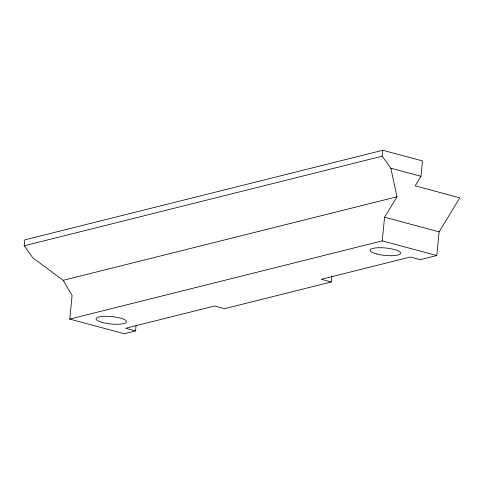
<?xml version="1.0" encoding="UTF-8"?>
<svg xmlns="http://www.w3.org/2000/svg" width="484" height="484" viewBox="0 0 484 484"><rect width="100%" height="100%" fill="white"/><g stroke="black" fill="none" stroke-linecap="round" stroke-linejoin="round"><path stroke-width="0.73" d="M136.052 325.696L135.538 330.947L124.321 333.742L69.769 319.089L72.098 295.421L63.162 280.333L32.791 257.809L24.2 245.787L24.781 239.87L382.808 150.258L422.49 160.918L420.983 176.297L415.187 185.826L459.8 197.835L439.121 231.86L436.798 255.528L420.251 259.696L410.335 257.034L321.364 279.298L331.28 281.96L331.867 275.959M69.769 319.089L382.245 240.875L384.568 217.207L396.995 196.776L390.818 168.19L382.227 156.175L382.808 150.258M24.2 245.787L382.227 156.175M63.162 280.333L396.995 196.776M331.28 281.96L224.509 308.677L214.593 306.015L125.622 328.279L135.538 330.947M390.818 168.19L420.983 176.297M384.568 217.207L439.121 231.86M382.245 240.875L436.798 255.528M102.414 322.507A15.331 3.733 5.6 0 0 126.499 322.048A15.331 3.733 5.6 0 0 105.028 316.282A15.331 3.733 5.6 0 0 102.414 322.507M376.491 253.943A15.331 3.733 5.6 0 0 400.57 253.489A15.331 3.733 5.6 0 0 379.099 247.723A15.331 3.733 5.6 0 0 376.491 253.943"/></g></svg>
